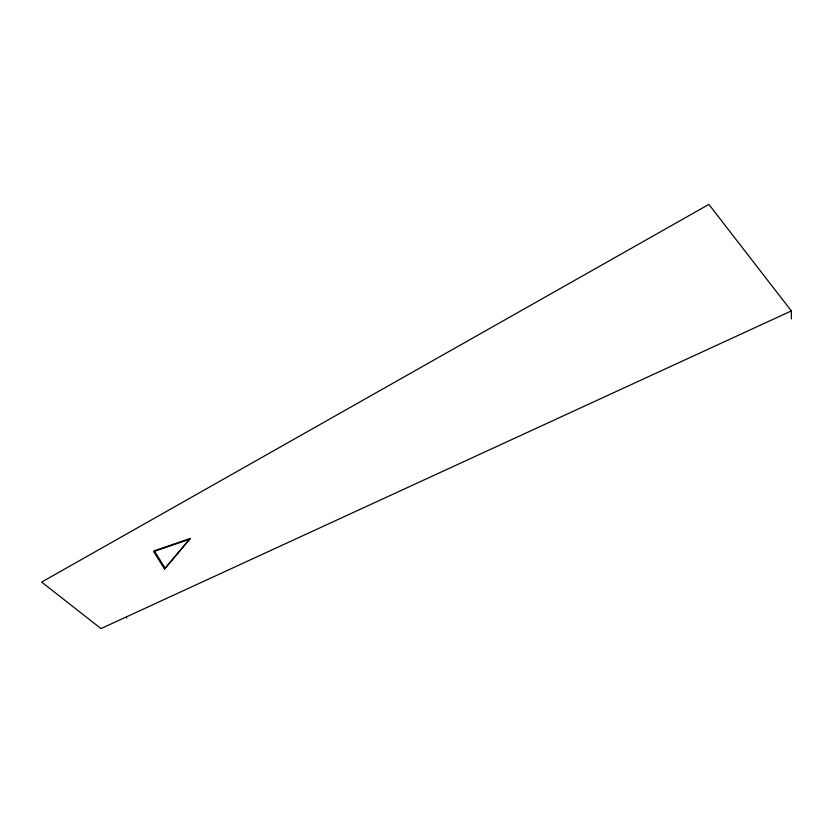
<?xml version="1.0" encoding="UTF-8"?>
<svg xmlns="http://www.w3.org/2000/svg" width="833" height="833" viewBox="0 0 833 833"><rect width="100%" height="100%" fill="white"/><g stroke="black" fill="none" stroke-linecap="round" stroke-linejoin="round"><path stroke-width="1.25" d="M189.643 539.243L190.205 538.451L154.282 550.79L153.689 551.581L164.528 568.991L189.643 539.243L153.689 551.581M164.528 568.991L190.205 538.451M791.34 310.928L100.98 628.592L41.65 582.08L708.883 204.408L791.34 310.928L791.35 318.997M126.116 617.399L126.772 618.065M154.282 550.79L165.111 568.179"/></g></svg>
